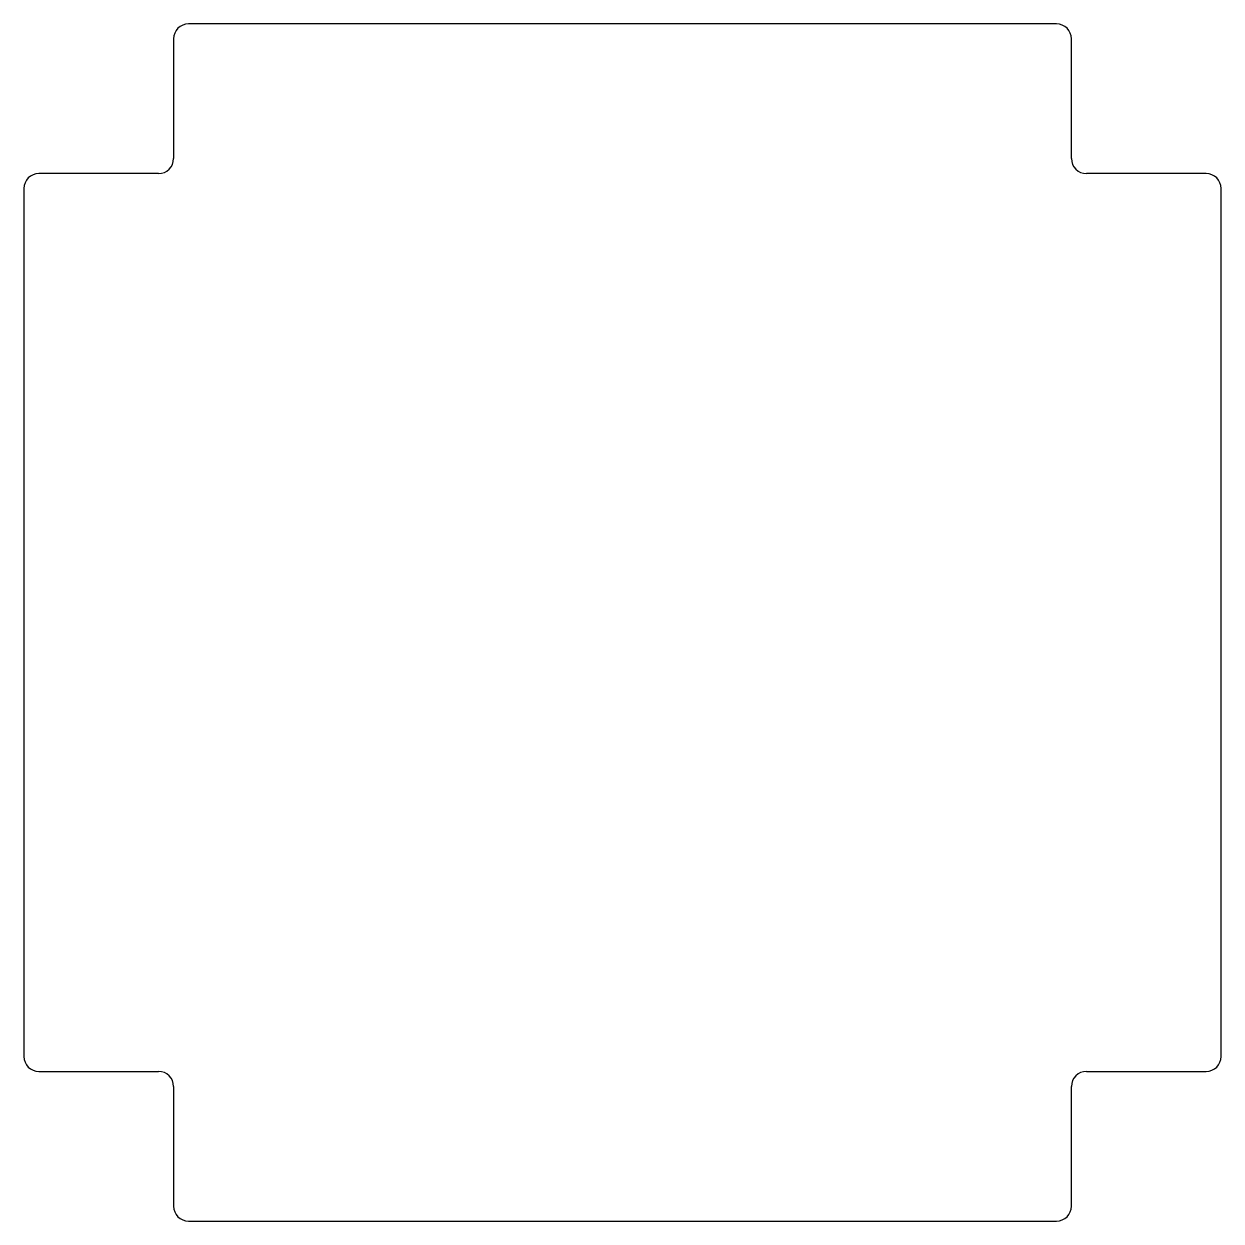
# Model space of a CAD drawing. Header units: millimetres. Extents: x -20466 to -19666, y -1123 to -323.
import ezdxf

# ---------------------------------------------------------------- set-up
doc = ezdxf.new("R2010")
doc.units = ezdxf.units.MM

msp = doc.modelspace()

# ---------------------------------------------------------------- linework, layer by layer
at = {"color": 7, "linetype": 'Continuous', "lineweight": 25}
for p, q in [((-19776.32, -323.16), (-20356.32, -323.16)), ((-20366.32, -333.16), (-20366.32, -413.16)), ((-19766.32, -413.16), (-19766.32, -333.16)), ((-20376.32, -423.16), (-20456.32, -423.16)), ((-19676.32, -423.16), (-19756.32, -423.16)), ((-20466.32, -433.16), (-20466.32, -1013.16)), ((-19666.32, -1013.16), (-19666.32, -433.16)), ((-20456.32, -1023.16), (-20376.32, -1023.16)), ((-19756.32, -1023.16), (-19676.32, -1023.16)), ((-20366.32, -1033.16), (-20366.32, -1113.16)), ((-19766.32, -1113.16), (-19766.32, -1033.16)), ((-20356.32, -1123.16), (-19776.32, -1123.16))]:
    msp.add_line(p, q, dxfattribs=at)
for centre, start, end in [((-20356.32, -333.16), 90, 180), ((-19776.32, -333.16), 0, 90), ((-20376.32, -413.16), 270, 360), ((-19756.32, -413.16), 180, 270), ((-20456.32, -433.16), 90, 180), ((-19676.32, -433.16), 0, 90), ((-20456.32, -1013.16), 180, 270), ((-19676.32, -1013.16), 270, 360), ((-20376.32, -1033.16), 360, 90), ((-19756.32, -1033.16), 90, 180), ((-20356.32, -1113.16), 180, 270), ((-19776.32, -1113.16), 270, 0)]:
    msp.add_arc(centre, 10, start, end, dxfattribs=at)

doc.saveas('drawing.dxf')
